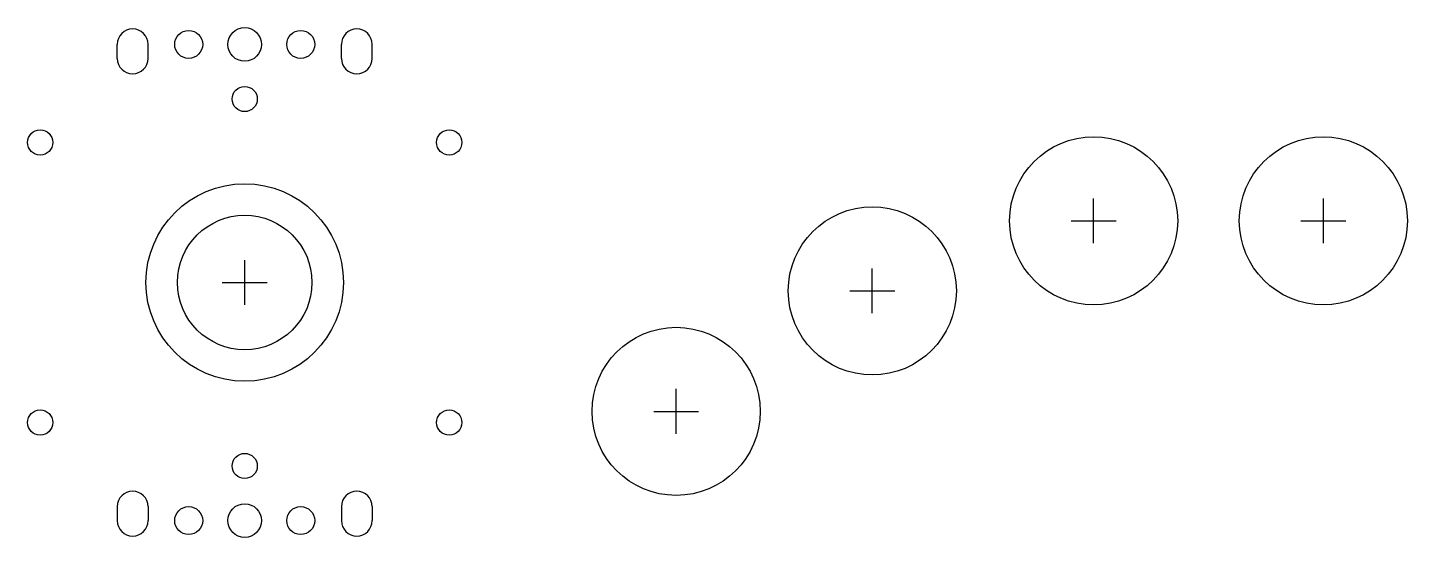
# Model space of a CAD drawing. Header units: millimetres. Extents: x -39 to 208, y -46 to 46.
import ezdxf

# ---------------------------------------------------------------- set-up
doc = ezdxf.new("R2010")
doc.units = ezdxf.units.MM
for name, color, linetype in [('BUTTONS', 1, 'Continuous'), ('GL_PLATE_HOLES', 2, 'Continuous'), ('JOYSTICK_BORE_24', 5, 'Continuous'), ('JOYSTICK_BORE_35.25', 3, 'Continuous'), ('REFERENCE', 8, 'Continuous')]:
    doc.layers.add(name, color=color, linetype=linetype)

msp = doc.modelspace()

# ---------------------------------------------------------------- linework, layer by layer
at = {"layer": 'BUTTONS'}
for centre in [(151.5, 11), (192.5, 11), (112, -1.5), (77, -23)]:
    msp.add_circle(centre, 15, dxfattribs=at)
at = {"layer": 'GL_PLATE_HOLES'}
for p, q in [((-22.75, 40), (-22.75, 42.5)), ((-17.25, 40), (-17.25, 42.5)), ((17.25, 40), (17.25, 42.5)), ((22.75, 40), (22.75, 42.5)), ((-22.75, -40), (-22.75, -42.5)), ((-17.25, -40), (-17.25, -42.5)), ((17.25, -40), (17.25, -42.5)), ((22.75, -40), (22.75, -42.5))]:
    msp.add_line(p, q, dxfattribs=at)
for centre, radius in [((-10, 42.5), 2.5), ((0, 42.5), 3), ((10, 42.5), 2.5), ((0, 32.75), 2.25), ((-36.5, 25), 2.25), ((36.5, 25), 2.25), ((-36.5, -25), 2.25), ((36.5, -25), 2.25), ((0, -32.75), 2.25), ((-10, -42.5), 2.5), ((0, -42.5), 3), ((10, -42.5), 2.5)]:
    msp.add_circle(centre, radius, dxfattribs=at)
for centre, start, end in [((-20, 42.5), 0, 180), ((20, 42.5), 0, 180), ((-20, 40), 180, 360), ((20, 40), 180, 360), ((-20, -40), 0, 180), ((20, -40), 0, 180), ((-20, -42.5), -180, 0), ((20, -42.5), -180, 0)]:
    msp.add_arc(centre, 2.75, start, end, dxfattribs=at)
at = {"layer": 'JOYSTICK_BORE_24'}
msp.add_circle((0, 0), 12, dxfattribs=at)
at = {"layer": 'JOYSTICK_BORE_35.25'}
msp.add_circle((0, 0), 17.62, dxfattribs=at)
at = {"layer": 'REFERENCE'}
for p, q in [((151.5, 7), (151.5, 15)), ((192.5, 7), (192.5, 15)), ((147.5, 11), (155.5, 11)), ((188.5, 11), (196.5, 11)), ((0, -4), (0, 4)), ((112, -5.5), (112, 2.5)), ((-4, 0), (4, 0)), ((108, -1.5), (116, -1.5)), ((77, -27), (77, -19)), ((73, -23), (81, -23))]:
    msp.add_line(p, q, dxfattribs=at)

doc.saveas('drawing.dxf')
